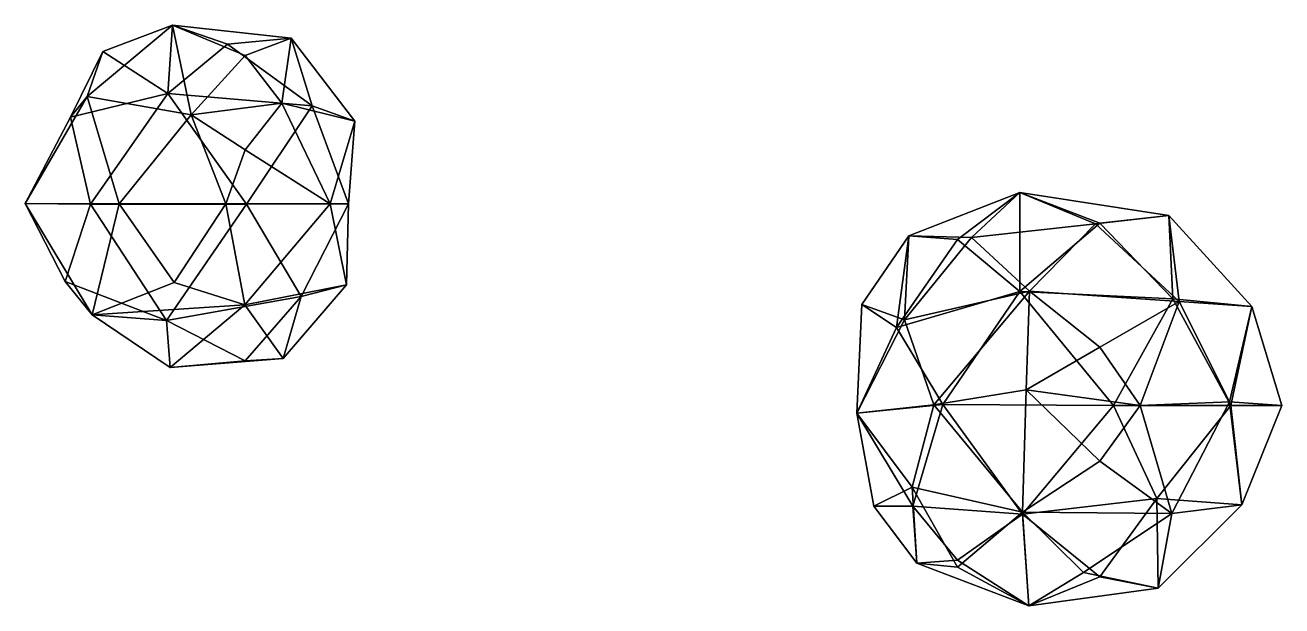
# Model space of a CAD drawing. Extents: x 290034 to 295698, y 4553723 to 4561693.
# Drawn here: x 293837.6 to 294060, y 4559744.5 to 4559847.3 of the extents above; entities that cross this region are included whole.
import ezdxf

# ---------------------------------------------------------------- set-up
doc = ezdxf.new("R2010")
doc.units = 0
doc.layers.add('Au_ppm_Pref_-_0_2', color=7, linetype='CONTINUOUS')

msp = doc.modelspace()

# ---------------------------------------------------------------- linework, layer by layer
at = {"layer": 'Au_ppm_Pref_-_0_2'}
for points in [[(293851.39, 4559842.6, 1879.72), (293863.7, 4559847.27, 1882.2), (293848.6, 4559834.63, 1884.3)], [(293863.7, 4559847.27, 1882.2), (293866.99, 4559831.42, 1886.61), (293848.6, 4559834.63, 1884.3)], [(293851.39, 4559842.6, 1879.72), (293862.87, 4559835.2, 1875.66), (293863.7, 4559847.27, 1882.2)], [(293862.87, 4559835.2, 1875.66), (293873.44, 4559843.92, 1877.79), (293863.7, 4559847.27, 1882.2)], [(293863.7, 4559847.27, 1882.2), (293876.58, 4559841.89, 1885.58), (293866.99, 4559831.42, 1886.61)], [(293863.7, 4559847.27, 1882.2), (293884.71, 4559844.95, 1882.77), (293876.58, 4559841.89, 1885.58)], [(293884.71, 4559844.95, 1882.77), (293863.7, 4559847.27, 1882.2), (293873.44, 4559843.92, 1877.79)], [(293873.44, 4559843.92, 1877.79), (293862.87, 4559835.2, 1875.66), (293888.42, 4559832.98, 1876.96)], [(293884.71, 4559844.95, 1882.77), (293873.44, 4559843.92, 1877.79), (293888.42, 4559832.98, 1876.96)], [(293884.71, 4559844.95, 1882.77), (293883.03, 4559833.46, 1885.8), (293876.58, 4559841.89, 1885.58)], [(293884.71, 4559844.95, 1882.77), (293895.95, 4559830.29, 1882.77), (293883.03, 4559833.46, 1885.8)], [(293895.95, 4559830.29, 1882.77), (293884.71, 4559844.95, 1882.77), (293888.42, 4559832.98, 1876.96)], [(293851.39, 4559842.6, 1879.72), (293848.6, 4559834.63, 1884.3), (293845.68, 4559830.98, 1877.54)], [(293862.87, 4559835.2, 1875.66), (293851.39, 4559842.6, 1879.72), (293845.68, 4559830.98, 1877.54)], [(293883.03, 4559833.46, 1885.8), (293866.99, 4559831.42, 1886.61), (293876.58, 4559841.89, 1885.58)], [(293837.64, 4559815.72, 1882.62), (293848.6, 4559834.63, 1884.3), (293854.29, 4559815.64, 1887.34)], [(293848.6, 4559834.63, 1884.3), (293837.64, 4559815.72, 1882.62), (293845.68, 4559830.98, 1877.54)], [(293849.22, 4559815.62, 1875.61), (293862.87, 4559835.2, 1875.66), (293845.68, 4559830.98, 1877.54)], [(293866.99, 4559831.42, 1886.61), (293854.29, 4559815.64, 1887.34), (293848.6, 4559834.63, 1884.3)], [(293862.87, 4559835.2, 1875.66), (293849.22, 4559815.62, 1875.61), (293876.79, 4559815.61, 1874.94)], [(293888.42, 4559832.98, 1876.96), (293862.87, 4559835.2, 1875.66), (293876.79, 4559815.61, 1874.94)], [(293876.58, 4559825.19, 1885.52), (293866.99, 4559831.42, 1886.61), (293883.03, 4559833.46, 1885.8)], [(293876.58, 4559825.19, 1885.52), (293883.03, 4559833.46, 1885.8), (293891.57, 4559815.66, 1884.72)], [(293876.79, 4559815.61, 1874.94), (293894.83, 4559815.64, 1877.89), (293888.42, 4559832.98, 1876.96)], [(293891.57, 4559815.66, 1884.72), (293883.03, 4559833.46, 1885.8), (293895.95, 4559830.29, 1882.77)], [(293895.95, 4559830.29, 1882.77), (293888.42, 4559832.98, 1876.96), (293894.83, 4559815.64, 1877.89)], [(293845.68, 4559830.98, 1877.54), (293837.64, 4559815.72, 1882.62), (293849.22, 4559815.62, 1875.61)], [(293873.15, 4559815.64, 1887.09), (293854.29, 4559815.64, 1887.34), (293866.99, 4559831.42, 1886.61)], [(293876.58, 4559825.19, 1885.52), (293873.15, 4559815.64, 1887.09), (293866.99, 4559831.42, 1886.61)], [(293891.57, 4559815.66, 1884.72), (293895.95, 4559830.29, 1882.77), (293894.83, 4559815.64, 1877.89)], [(293876.58, 4559825.19, 1885.52), (293891.57, 4559815.66, 1884.72), (293873.15, 4559815.64, 1887.09)], [(294002.58, 4559809.35, 1850.97), (293993.96, 4559810.01, 1847.13), (294013.6, 4559817.64, 1847.35)], [(294005.05, 4559809.72, 1842), (294013.6, 4559817.64, 1847.35), (293993.96, 4559810.01, 1847.13)], [(294013.59, 4559800.16, 1853.72), (294002.58, 4559809.35, 1850.97), (294013.6, 4559817.64, 1847.35)], [(294027.01, 4559812.12, 1841.99), (294013.6, 4559817.64, 1847.35), (294005.05, 4559809.72, 1842)], [(294013.59, 4559800.16, 1853.72), (294013.6, 4559817.64, 1847.35), (294027.78, 4559812.22, 1851.93)], [(294027.78, 4559812.22, 1851.93), (294013.6, 4559817.64, 1847.35), (294039.94, 4559813.58, 1846.86)], [(294039.94, 4559813.58, 1846.86), (294013.6, 4559817.64, 1847.35), (294027.01, 4559812.12, 1841.99)], [(293837.64, 4559815.72, 1882.62), (293854.29, 4559815.64, 1887.34), (293849.49, 4559796.03, 1883.51)], [(293844.69, 4559801.91, 1878.25), (293837.64, 4559815.72, 1882.62), (293849.49, 4559796.03, 1883.51)], [(293849.22, 4559815.62, 1875.61), (293837.64, 4559815.72, 1882.62), (293844.69, 4559801.91, 1878.25)], [(293844.69, 4559801.91, 1878.25), (293862.62, 4559795.03, 1876.61), (293849.22, 4559815.62, 1875.61)], [(293862.62, 4559795.03, 1876.61), (293876.79, 4559815.61, 1874.94), (293849.22, 4559815.62, 1875.61)], [(293854.29, 4559815.64, 1887.34), (293863.99, 4559801.76, 1887.39), (293849.49, 4559796.03, 1883.51)], [(293873.15, 4559815.64, 1887.09), (293863.99, 4559801.76, 1887.39), (293854.29, 4559815.64, 1887.34)], [(293876.79, 4559815.61, 1874.94), (293862.62, 4559795.03, 1876.61), (293886.47, 4559799.25, 1877.28)], [(293873.15, 4559815.64, 1887.09), (293876.5, 4559797.81, 1885.29), (293863.99, 4559801.76, 1887.39)], [(293891.57, 4559815.66, 1884.72), (293876.5, 4559797.81, 1885.29), (293873.15, 4559815.64, 1887.09)], [(293894.5, 4559801.33, 1882.77), (293876.5, 4559797.81, 1885.29), (293891.57, 4559815.66, 1884.72)], [(293876.79, 4559815.61, 1874.94), (293886.47, 4559799.25, 1877.28), (293894.83, 4559815.64, 1877.89)], [(293894.5, 4559801.33, 1882.77), (293894.83, 4559815.64, 1877.89), (293886.47, 4559799.25, 1877.28)], [(293894.5, 4559801.33, 1882.77), (293891.57, 4559815.66, 1884.72), (293894.83, 4559815.64, 1877.89)], [(294039.94, 4559813.58, 1846.86), (294027.01, 4559812.12, 1841.99), (294041.81, 4559798.36, 1840.21)], [(294027.78, 4559812.22, 1851.93), (294039.94, 4559813.58, 1846.86), (294040.66, 4559798.82, 1852.84)], [(294054.62, 4559797.48, 1847.36), (294040.66, 4559798.82, 1852.84), (294039.94, 4559813.58, 1846.86)], [(294039.94, 4559813.58, 1846.86), (294041.81, 4559798.36, 1840.21), (294054.62, 4559797.48, 1847.36)], [(294005.05, 4559809.72, 1842), (294015.34, 4559800.19, 1838.53), (294027.01, 4559812.12, 1841.99)], [(294013.59, 4559800.16, 1853.72), (294027.78, 4559812.22, 1851.93), (294040.66, 4559798.82, 1852.84)], [(294027.01, 4559812.12, 1841.99), (294015.34, 4559800.19, 1838.53), (294041.81, 4559798.36, 1840.21)], [(293991.76, 4559793.8, 1850.89), (293985.67, 4559797.82, 1847.13), (293993.96, 4559810.01, 1847.13)], [(293993.96, 4559810.01, 1847.13), (293985.67, 4559797.82, 1847.13), (293993.18, 4559795.12, 1841.92)], [(294002.58, 4559809.35, 1850.97), (293991.76, 4559793.8, 1850.89), (293993.96, 4559810.01, 1847.13)], [(294002.58, 4559809.35, 1850.97), (294013.59, 4559800.16, 1853.72), (293991.76, 4559793.8, 1850.89)], [(293993.96, 4559810.01, 1847.13), (293993.18, 4559795.12, 1841.92), (294005.05, 4559809.72, 1842)], [(294005.05, 4559809.72, 1842), (293993.18, 4559795.12, 1841.92), (294015.34, 4559800.19, 1838.53)], [(293849.49, 4559796.03, 1883.51), (293862.62, 4559795.03, 1876.61), (293844.69, 4559801.91, 1878.25)], [(293863.99, 4559801.76, 1887.39), (293876.5, 4559797.81, 1885.29), (293849.49, 4559796.03, 1883.51)], [(293894.5, 4559801.33, 1882.77), (293883.31, 4559788.31, 1882.77), (293876.5, 4559797.81, 1885.29)], [(293883.31, 4559788.31, 1882.77), (293894.5, 4559801.33, 1882.77), (293886.47, 4559799.25, 1877.28)], [(293862.62, 4559795.03, 1876.61), (293876.58, 4559787.86, 1879.45), (293886.47, 4559799.25, 1877.28)], [(293883.31, 4559788.31, 1882.77), (293886.47, 4559799.25, 1877.28), (293876.58, 4559787.86, 1879.45)], [(294013.59, 4559800.16, 1853.72), (293999.97, 4559780.12, 1853.65), (293991.76, 4559793.8, 1850.89)], [(293998.41, 4559780.07, 1839.37), (294015.34, 4559800.19, 1838.53), (293993.18, 4559795.12, 1841.92)], [(294014.71, 4559782.76, 1837.9), (294015.34, 4559800.19, 1838.53), (293998.41, 4559780.07, 1839.37)], [(294030.19, 4559780, 1853.72), (293999.97, 4559780.12, 1853.65), (294013.59, 4559800.16, 1853.72)], [(294040.66, 4559798.82, 1852.84), (294030.19, 4559780, 1853.72), (294013.59, 4559800.16, 1853.72)], [(294027.78, 4559790.27, 1837.77), (294015.34, 4559800.19, 1838.53), (294014.71, 4559782.76, 1837.9)], [(294015.34, 4559800.19, 1838.53), (294027.78, 4559790.27, 1837.77), (294041.81, 4559798.36, 1840.21)], [(293849.49, 4559796.03, 1883.51), (293876.5, 4559797.81, 1885.29), (293863.29, 4559786.7, 1882.77)], [(293883.31, 4559788.31, 1882.77), (293863.29, 4559786.7, 1882.77), (293876.5, 4559797.81, 1885.29)], [(293991.76, 4559793.8, 1850.89), (293984.77, 4559778.62, 1847.57), (293985.67, 4559797.82, 1847.13)], [(293993.18, 4559795.12, 1841.92), (293985.67, 4559797.82, 1847.13), (293984.77, 4559778.62, 1847.57)], [(294034.87, 4559780, 1837.84), (294041.81, 4559798.36, 1840.21), (294027.78, 4559790.27, 1837.77)], [(294040.66, 4559798.82, 1852.84), (294050.92, 4559780, 1852.1), (294030.19, 4559780, 1853.72)], [(294050.67, 4559780.62, 1841.66), (294041.81, 4559798.36, 1840.21), (294034.87, 4559780, 1837.84)], [(294040.66, 4559798.82, 1852.84), (294054.62, 4559797.48, 1847.36), (294050.92, 4559780, 1852.1)], [(294050.67, 4559780.62, 1841.66), (294054.62, 4559797.48, 1847.36), (294041.81, 4559798.36, 1840.21)], [(294050.67, 4559780.62, 1841.66), (294059.96, 4559780, 1847.13), (294054.62, 4559797.48, 1847.36)], [(294050.92, 4559780, 1852.1), (294054.62, 4559797.48, 1847.36), (294059.96, 4559780, 1847.13)], [(293849.49, 4559796.03, 1883.51), (293863.29, 4559786.7, 1882.77), (293862.62, 4559795.03, 1876.61)], [(293863.29, 4559786.7, 1882.77), (293876.58, 4559787.86, 1879.45), (293862.62, 4559795.03, 1876.61)], [(293993.18, 4559795.12, 1841.92), (293984.77, 4559778.62, 1847.57), (293998.41, 4559780.07, 1839.37)], [(293991.76, 4559793.8, 1850.89), (293999.97, 4559780.12, 1853.65), (293984.77, 4559778.62, 1847.57)], [(294027.78, 4559790.27, 1837.77), (294014.71, 4559782.76, 1837.9), (294034.87, 4559780, 1837.84)], [(293863.29, 4559786.7, 1882.77), (293883.31, 4559788.31, 1882.77), (293876.58, 4559787.86, 1879.45)], [(294014.71, 4559782.76, 1837.9), (293998.41, 4559780.07, 1839.37), (294014.1, 4559761.09, 1839.34)], [(294014.71, 4559782.76, 1837.9), (294014.1, 4559761.09, 1839.34), (294027.78, 4559770.11, 1837.89)], [(294034.87, 4559780, 1837.84), (294014.71, 4559782.76, 1837.9), (294027.78, 4559770.11, 1837.89)], [(293999.97, 4559780.12, 1853.65), (293994.68, 4559762.18, 1850.85), (293984.77, 4559778.62, 1847.57)], [(293998.41, 4559780.07, 1839.37), (293984.77, 4559778.62, 1847.57), (293994.54, 4559765.53, 1842.16)], [(293994.54, 4559765.53, 1842.16), (294014.1, 4559761.09, 1839.34), (293998.41, 4559780.07, 1839.37)], [(294014.06, 4559760.73, 1853.52), (293994.68, 4559762.18, 1850.85), (293999.97, 4559780.12, 1853.65)], [(294030.19, 4559780, 1853.72), (294014.06, 4559760.73, 1853.52), (293999.97, 4559780.12, 1853.65)], [(294014.06, 4559760.73, 1853.52), (294030.19, 4559780, 1853.72), (294037.84, 4559763.49, 1852.91)], [(294034.87, 4559780, 1837.84), (294027.78, 4559770.11, 1837.89), (294040.51, 4559760.89, 1841.02)], [(294037.84, 4559763.49, 1852.91), (294030.19, 4559780, 1853.72), (294050.92, 4559780, 1852.1)], [(294050.67, 4559780.62, 1841.66), (294034.87, 4559780, 1837.84), (294040.51, 4559760.89, 1841.02)], [(294037.84, 4559763.49, 1852.91), (294050.92, 4559780, 1852.1), (294052.88, 4559762.37, 1847.15)], [(294040.51, 4559760.89, 1841.02), (294052.88, 4559762.37, 1847.15), (294050.67, 4559780.62, 1841.66)], [(294059.96, 4559780, 1847.13), (294050.67, 4559780.62, 1841.66), (294052.88, 4559762.37, 1847.15)], [(294050.92, 4559780, 1852.1), (294059.96, 4559780, 1847.13), (294052.88, 4559762.37, 1847.15)], [(293994.68, 4559762.18, 1850.85), (293987.78, 4559762.18, 1847.13), (293984.77, 4559778.62, 1847.57)], [(293994.54, 4559765.53, 1842.16), (293984.77, 4559778.62, 1847.57), (293987.78, 4559762.18, 1847.13)], [(294014.1, 4559761.09, 1839.34), (294040.51, 4559760.89, 1841.02), (294027.78, 4559770.11, 1837.89)], [(293987.78, 4559762.18, 1847.13), (293995.41, 4559752.05, 1847.13), (293994.54, 4559765.53, 1842.16)], [(293995.41, 4559752.05, 1847.13), (294002.58, 4559751.34, 1843.52), (293994.54, 4559765.53, 1842.16)], [(293994.54, 4559765.53, 1842.16), (294002.58, 4559751.34, 1843.52), (294014.1, 4559761.09, 1839.34)], [(294037.84, 4559763.49, 1852.91), (294027.78, 4559749.68, 1851.3), (294014.06, 4559760.73, 1853.52)], [(294037.84, 4559763.49, 1852.91), (294038.06, 4559747.64, 1847.13), (294027.78, 4559749.68, 1851.3)], [(294037.84, 4559763.49, 1852.91), (294052.88, 4559762.37, 1847.15), (294038.06, 4559747.64, 1847.13)], [(293994.68, 4559762.18, 1850.85), (293995.41, 4559752.05, 1847.13), (293987.78, 4559762.18, 1847.13)], [(293994.68, 4559762.18, 1850.85), (294002.58, 4559752.59, 1850.33), (293995.41, 4559752.05, 1847.13)], [(293994.68, 4559762.18, 1850.85), (294014.06, 4559760.73, 1853.52), (294002.58, 4559752.59, 1850.33)], [(294038.06, 4559747.64, 1847.13), (294052.88, 4559762.37, 1847.15), (294040.51, 4559760.89, 1841.02)], [(294014.1, 4559761.09, 1839.34), (294002.58, 4559751.34, 1843.52), (294015.17, 4559744.52, 1847.14)], [(294002.58, 4559752.59, 1850.33), (294014.06, 4559760.73, 1853.52), (294015.17, 4559744.52, 1847.14)], [(294015.17, 4559744.52, 1847.14), (294014.06, 4559760.73, 1853.52), (294027.78, 4559749.68, 1851.3)], [(294014.1, 4559761.09, 1839.34), (294015.17, 4559744.52, 1847.14), (294024.88, 4559750.43, 1841.85)], [(294014.1, 4559761.09, 1839.34), (294024.88, 4559750.43, 1841.85), (294040.51, 4559760.89, 1841.02)], [(294024.88, 4559750.43, 1841.85), (294038.06, 4559747.64, 1847.13), (294040.51, 4559760.89, 1841.02)], [(294015.17, 4559744.52, 1847.14), (293995.41, 4559752.05, 1847.13), (294002.58, 4559752.59, 1850.33)], [(293995.41, 4559752.05, 1847.13), (294015.17, 4559744.52, 1847.14), (294002.58, 4559751.34, 1843.52)], [(294015.17, 4559744.52, 1847.14), (294038.06, 4559747.64, 1847.13), (294024.88, 4559750.43, 1841.85)], [(294038.06, 4559747.64, 1847.13), (294015.17, 4559744.52, 1847.14), (294027.78, 4559749.68, 1851.3)]]:
    msp.add_3dface(points, dxfattribs=at)

doc.saveas('drawing.dxf')
